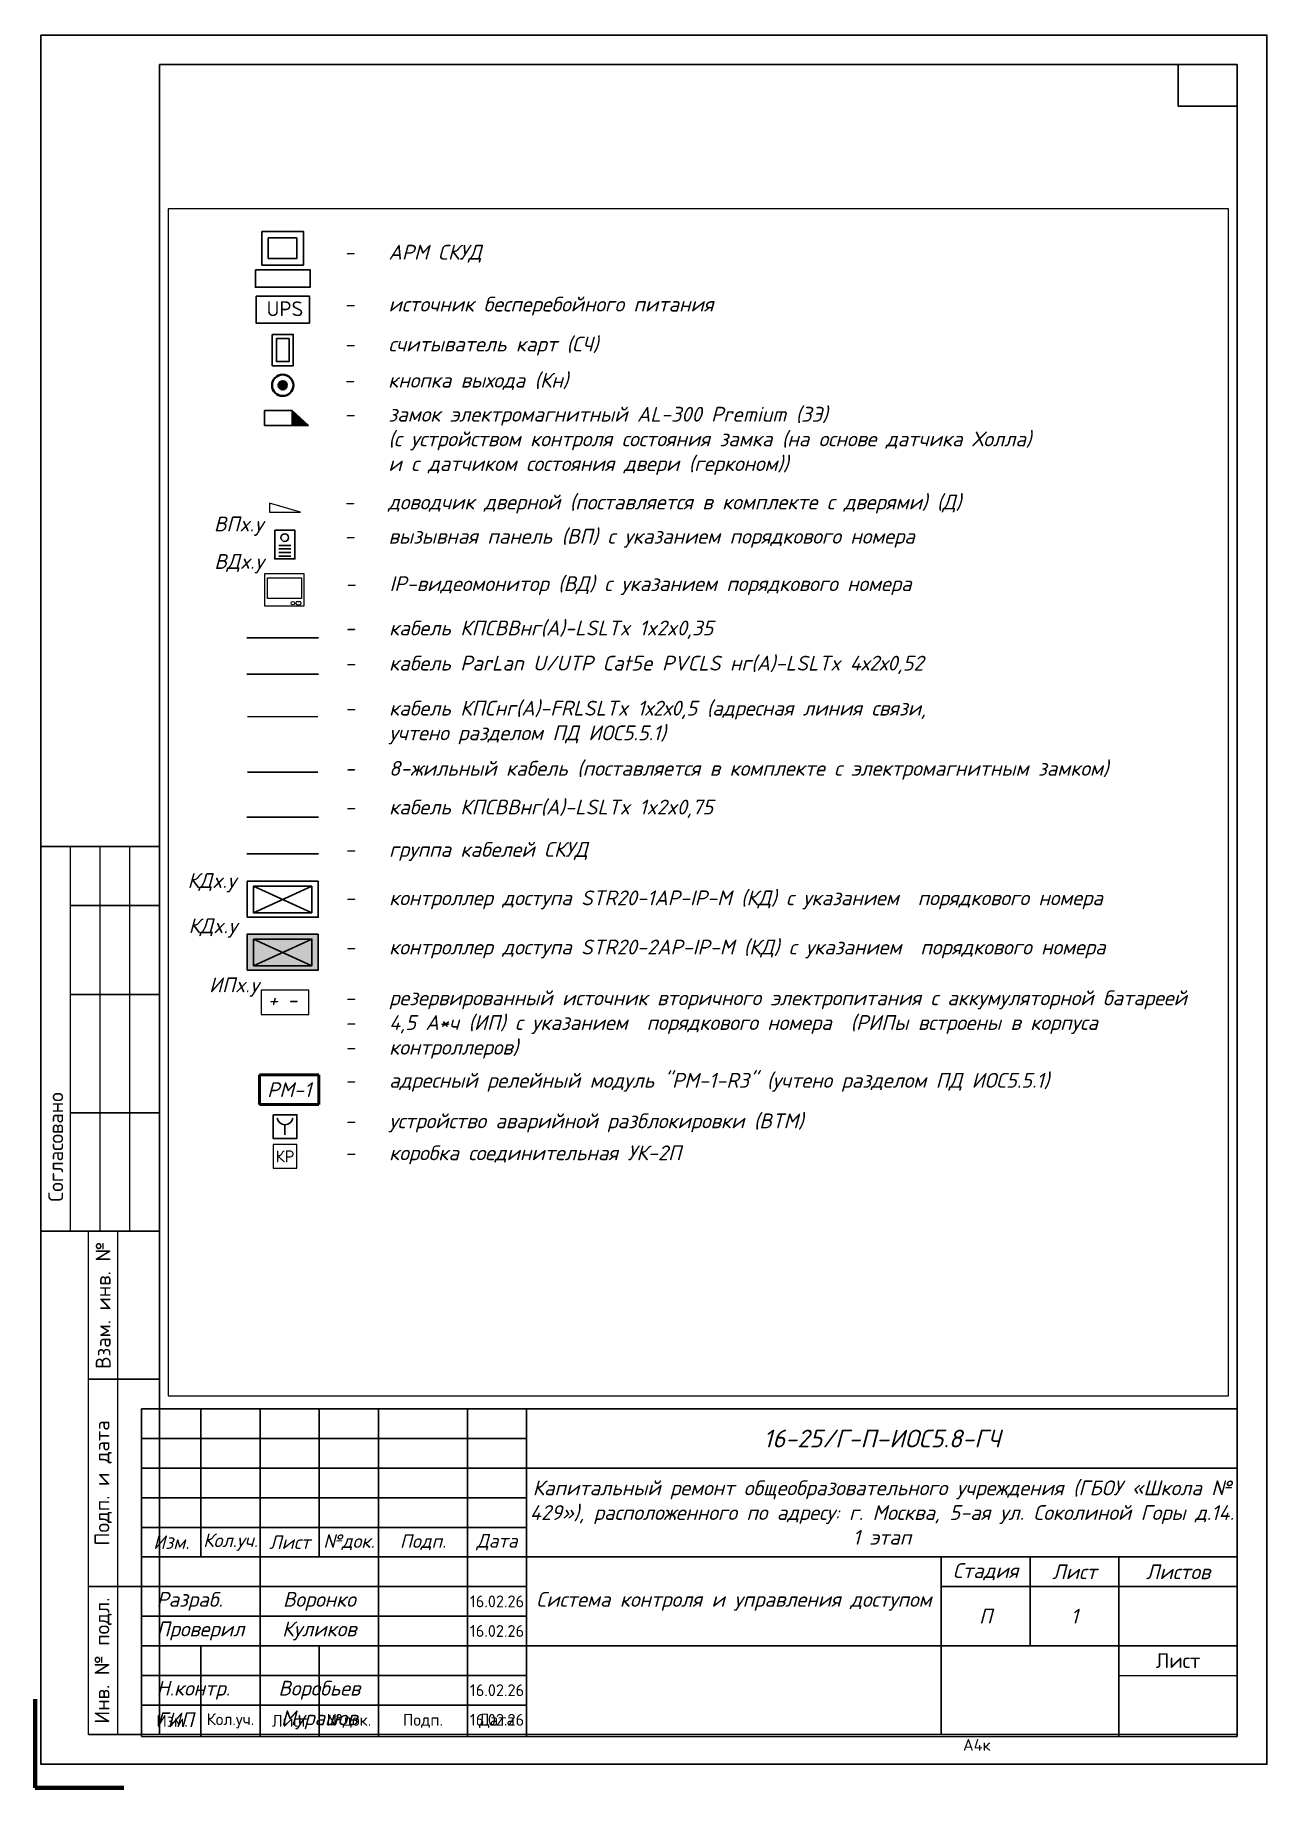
# Paper-space layout '1. УГО' of a CAD drawing. Header units: millimetres. Extents: x -1 to 207, y -4 to 292.
# The model-space entities are those that its viewports show. They can reach past a viewport. Long polylines and large blocks are cut down to what shows.
import ezdxf
from ezdxf.enums import TextEntityAlignment as Align

# ---------------------------------------------------------------- set-up
doc = ezdxf.new("R2010")
doc.units = ezdxf.units.MM
doc.header["$LTSCALE"] = 0.5
doc.set_wipeout_variables(frame=1)
doc.linetypes.add('DASHED2', pattern=[9.525, 6.35, -3.175])
doc.layers.get('0').update_dxf_attribs({"lineweight": 18})
doc.layers.get('Defpoints').update_dxf_attribs({"color": 4, "lineweight": 140})
for name, color, linetype, lineweight in [('00-Штамп', 7, 'Continuous', 0), ('001 Форматка', 7, 'Continuous', 5), ('002_СКУД', 7, 'Continuous', 40), ('_0', 7, 'Continuous', 18), ('RC-Приборы_управления_и_блоки_индикации', 1, 'Continuous', 30), ('АО Блоки управления', 1, 'Continuous', 50), ('АПС извещ', 1, 'Continuous', 30), ('ОХР', 5, 'Continuous', 30), ('СКС UTP', 5, 'Continuous', 30), ('СКУД', 7, 'Continuous', 30), ('СС_СКУД_кабель', 7, 'Continuous', 30), ('СС_СКУД_оборудование', 7, 'Continuous', 25), ('СС_СКУД_текст', 7, 'Continuous', 25), ('Текст', 2, 'Continuous', 0)]:
    doc.layers.add(name, color=color, linetype=linetype, lineweight=lineweight)
doc.layers.add('Датчики охр.', color=5, linetype='Continuous')
doc.styles.add('DEN', font='', dxfattribs={"height": 300})
doc.styles.add('Gost', font='')
doc.styles.add('ISOCPEUR', font='isocpeui.ttf', dxfattribs={"height": 2.5})
doc.styles.get("Standard").update_dxf_attribs({"font": 'txt.shx'})
doc.styles.get('DEN').set_extended_font_data('ISOCPEUR')
doc.styles.get('Gost').set_extended_font_data('ISOCPEUR')

# ---------------------------------------------------------------- blocks, each defined once
blk = doc.blocks.new('*T298')
at = {"color": 0, "linetype": 'ByBlock', "lineweight": -2, "transparency": 16777216}
for p, q in [((0, 0), (0, 85)), ((5, 0), (5, 85)), ((12, 0), (12, 85))]:
    blk.add_line(p, q, dxfattribs=at)
at = {"color": 0, "linetype": 'ByBlock', "lineweight": 30, "transparency": 16777216}
for p, q in [((0, 85), (12, 85)), ((0, 60), (12, 60)), ((0, 25), (12, 25)), ((0, 0), (12, 0))]:
    blk.add_line(p, q, dxfattribs=at)
at = {"color": 0, "transparency": 16777216, "char_height": 2.5, "attachment_point": 5, "rotation": 90, "style": 'Gost'}
for s, insert, width in [('Взам. инв. №', (2.5, 72.5), 25), ('Подп. и дата', (2.5, 42.5), 35), ('Инв. № подл.', (2.5, 12.5), 25)]:
    blk.add_mtext(s, dxfattribs=dict(at, insert=insert, width=width))
blk = doc.blocks.new('*T299')
at = {"color": 0, "linetype": 'ByBlock', "lineweight": -2, "transparency": 16777216}
for p, q in [((0, 0), (0, 65)), ((5, 0), (5, 65)), ((10, 0), (10, 65)), ((15, 0), (15, 65)), ((20, 0), (20, 65))]:
    blk.add_line(p, q, dxfattribs=at)
at = {"color": 0, "linetype": 'ByBlock', "lineweight": 30, "transparency": 16777216}
for p, q in [((0, 65), (20, 65)), ((5, 55), (20, 55)), ((5, 40), (20, 40)), ((5, 20), (20, 20)), ((0, 0), (20, 0))]:
    blk.add_line(p, q, dxfattribs=at)
at = {"color": 0, "transparency": 16777216, "insert": (2.5, 5), "char_height": 2.5, "width": 55, "attachment_point": 4, "rotation": 90, "style": 'Gost'}
blk.add_mtext('Согласовано', dxfattribs=at)
blk = doc.blocks.new('*T300')
at = {"layer": '001 Форматка', "color": 0, "lineweight": 30, "transparency": 16777216}
for p, q in [((0, 0), (185, 0)), ((0, 0), (0, -55)), ((10, 0), (10, -25)), ((20, 0), (20, -55)), ((30, 0), (30, -25)), ((40, 0), (40, -55)), ((55, 0), (55, -55)), ((65, 0), (65, -55)), ((185, 0), (185, -55)), ((0, -5), (65, -5)), ((0, -10), (185, -10)), ((0, -15), (65, -15)), ((0, -20), (65, -20)), ((0, -25), (185, -25)), ((135, -25), (135, -55)), ((150, -25), (150, -40)), ((165, -25), (165, -40)), ((0, -30), (65, -30)), ((135, -30), (185, -30)), ((0, -35), (65, -35)), ((0, -40), (185, -40)), ((0, -45), (65, -45)), ((0, -50), (65, -50)), ((0, -55), (185, -55))]:
    blk.add_line(p, q, dxfattribs=at)
at = {"layer": '001 Форматка', "color": 0, "transparency": 16777216}
for s, insert, char_height, width, attachment_point, style in [('16-25/Г-П–ИОС5.8-ГЧ', (125, -5), 3, 116, 5, 'ISOCPEUR'), ('Капитальный ремонт общеобразовательного учреждения (ГБОУ «Школа № 429»), расположенного по адресу: г. Москва, 5-ая ул. Соколиной Горы д.14. 1 этап', (125, -17.5), 2.5, 120, 5, 'ISOCPEUR'), ('Изм.', (5, -22.5), 2.3, 10, 5, 'ISOCPEUR'), ('Кол.уч.', (15, -22.5), 2.3, 10, 5, 'ISOCPEUR'), ('Лист', (25, -22.5), 2.3, 10, 5, 'ISOCPEUR'), ('№док.', (35, -22.5), 2.3, 10, 5, 'ISOCPEUR'), ('Подп.', (47.5, -22.5), 2.3, 15, 5, 'ISOCPEUR'), ('Дата', (60, -22.5), 2.3, 10, 5, 'ISOCPEUR'), ('Стадия', (142.5, -27.5), 2.5, 15, 5, 'ISOCPEUR'), ('Лист', (157.5, -27.5), 2.5, 15, 5, 'ISOCPEUR'), ('Листов', (175, -27.5), 2.5, 20, 5, 'ISOCPEUR'), ('Разраб.', (2.5, -32.5), 2.5, 15, 4, 'ISOCPEUR'), ('Воронко', (30, -32.5), 2.5, 20, 5, 'ISOCPEUR'), ('16.02.26', (60, -32.5), 2, 10, 5, 'Gost'), ('Система контроля и управления доступом', (100, -32.5), 2.5, 70, 5, 'ISOCPEUR'), ('П', (142.5, -35), 2.5, 15, 5, 'ISOCPEUR'), ('Проверил', (2.5, -37.5), 2.5, 15, 4, 'ISOCPEUR'), ('Куликов', (30, -37.5), 2.5, 20, 5, 'ISOCPEUR'), ('16.02.26', (60, -37.5), 2, 10, 5, 'Gost'), ('Н.контр.', (2.5, -47.5), 2.5, 15, 4, 'ISOCPEUR'), ('Воробьев', (30, -47.5), 2.5, 20, 5, 'ISOCPEUR'), ('16.02.26', (60, -47.5), 2, 10, 5, 'Gost'), ('ГИП', (2.5, -52.5), 2.5, 15, 4, 'ISOCPEUR'), ('Мурашов', (30, -52.5), 2.5, 20, 5, 'ISOCPEUR'), ('16.02.26', (60, -52.5), 2, 10, 5, 'Gost')]:
    blk.add_mtext(s, dxfattribs=dict(at, insert=insert, char_height=char_height, width=width, attachment_point=attachment_point, style=style))
blk = doc.blocks.new('*T301')
at = {"layer": '00-Штамп', "color": 0, "linetype": 'ByBlock', "lineweight": -2, "transparency": 16777216}
for p, q in [((0, 0), (185, 0)), ((0, -5), (65, -5)), ((165, -5), (185, -5)), ((0, -10), (65, -10)), ((0, -15.33), (185, -15.33))]:
    blk.add_line(p, q, dxfattribs=at)
at = {"layer": '00-Штамп', "color": 0, "linetype": 'ByBlock', "lineweight": 30, "transparency": 16777216}
for p, q in [((0, 0), (0, -15.33)), ((10, 0), (10, -15.33)), ((20, 0), (20, -15.33)), ((30, 0), (30, -15.33)), ((40, 0), (40, -15.33)), ((55, 0), (55, -15.33)), ((65, 0), (65, -15.33)), ((165, 0), (165, -15.33)), ((185, 0), (185, -15.33))]:
    blk.add_line(p, q, dxfattribs=at)
at = {"layer": '00-Штамп', "color": 0, "transparency": 16777216, "style": 'Gost'}
for s, insert, char_height, width, attachment_point in [('Лист', (175, -2.5), 2.5, 20, 5), ('Изм.', (2.5, -12.67), 2, 5, 4), ('Кол.уч.', (15, -12.67), 2, 10, 5), ('Лист', (25, -12.67), 2, 10, 5), ('№док.', (35, -12.67), 2, 10, 5), ('Подп.', (47.5, -12.67), 2, 15, 5), ('Дата', (60, -12.67), 2, 10, 5)]:
    blk.add_mtext(s, dxfattribs=dict(at, insert=insert, char_height=char_height, width=width, attachment_point=attachment_point))
blk = doc.blocks.new('*U297')
at = {"lineweight": 30, "transparency": 33554687}
for points in [[(1, 296), (208, 296), (208, 4), (1, 4)], [(21, 291), (203, 291), (203, 9), (21, 9)], [(193, 291), (203, 291), (203, 284), (193, 284)]]:
    blk.add_lwpolyline(points, close=True, dxfattribs=at)
at = {"layer": 'Defpoints', "transparency": 33554687}
for points in [[(0, 0), (0, 15)], [(0, 0), (15, 0)]]:
    blk.add_lwpolyline(points, dxfattribs=at)
for name, p in [('*T299', (1, 94)), ('*T298', (9, 9)), ('*T300', (18, 64)), ('*T301', (18, 24))]:
    blk.add_blockref(name, p)
at = {"transparency": 33554687, "style": 'Gost'}
blk.add_attdef('NПОДРАЗДЕЛ', text='', height=2.5, dxfattribs=at).set_placement((224, 60.41), align=Align.TOP_LEFT)
at = {"transparency": 33554687, "style": 'ISOCPEUR'}
blk.add_attdef('NЛИСТА', text='', height=2.5, dxfattribs=at).set_placement((175.5, 29), align=Align.MIDDLE)
at = {"lineweight": 9, "transparency": 33554687, "flags": 33}
blk.add_attdef('НАИЛИСТА', text='', height=2.5, dxfattribs=at).set_placement((118, 16.5), align=Align.MIDDLE_CENTER)
at = {"transparency": 33554687, "style": 'Gost'}
blk.add_attdef('ФОРМАТ', text='', height=2, dxfattribs=at).set_placement((156.68, 7.28), align=Align.MIDDLE_LEFT)
blk = doc.blocks.new('Кнопка выхода')
at = {"layer": '002_СКУД'}
h = blk.add_hatch(color=256, dxfattribs=at)
h.dxf.hatch_style = 1
h.paths.add_polyline_path([(-100, 0, 1), (100, 0, 1)])
for radius in [250, 100]:
    blk.add_circle((0, 0), radius, dxfattribs=at)
blk = doc.blocks.new('*U274')
blk.add_wipeout([(-510, -125), (-234, 125), (234, 125), (234, -125)]).dxf.layer = 'СКУД'
at = {"layer": 'СКУД'}
h = blk.add_hatch(color=256, dxfattribs=at)
h.dxf.hatch_style = 1
h.set_gradient(color2=(0, 0, 0), tint=1)
h.paths.add_polyline_path([(-510, -125), (-234, -125), (-234, 125)])
for p, q in [((234, 125), (-234, 125)), ((234, -125), (234, 125)), ((-510, -125), (234, -125))]:
    blk.add_line(p, q, dxfattribs=at)
for points in [[(-510, -125), (-234, 125)], [(-234, 125), (-234, -125)], [(234, -125), (234, 125)]]:
    blk.add_lwpolyline(points, dxfattribs=at)
blk = doc.blocks.new('A$C49419f92')
at = {"color": 0, "linetype": 'Continuous', "lineweight": -2}
blk.add_wipeout([(0, 600), (400, 600), (400, 0), (0, 0)], dxfattribs=at).dxf.layer = '002_СКУД'
at = {"layer": '002_СКУД', "color": 0, "linetype": 'Continuous', "lineweight": -2}
for points in [[(0, 600), (400, 600), (400, 0), (0, 0)], [(80, 520), (320, 520), (320, 80), (80, 80)]]:
    blk.add_lwpolyline(points, close=True, dxfattribs=at)
blk = doc.blocks.new('A$Cff5e0414')
at = {"color": 0, "linetype": 'Continuous', "lineweight": -2}
blk.add_wipeout([(0, 400), (400, 400), (400, 0), (0, 0)], dxfattribs=at).dxf.layer = '002_СКУД'
at = {"layer": '002_СКУД', "color": 0, "linetype": 'Continuous', "lineweight": -2}
blk.add_lwpolyline([(0, 400), (400, 400), (400, 0), (0, 0)], close=True, dxfattribs=at)
blk.add_lwpolyline([(200, 60), (200, 230)], dxfattribs=at)
blk.add_arc((200, 367), 137, 191.269, 348.731, dxfattribs=at)
blk = doc.blocks.new('A$C02b998a6')
at = {"color": 0, "linetype": 'Continuous', "lineweight": 15}
blk.add_wipeout([(0, 400), (400, 400), (400, 0), (0, 0)], dxfattribs=at).dxf.layer = '002_СКУД'
at = {"layer": '002_СКУД', "color": 0, "linetype": 'Continuous', "lineweight": 15}
blk.add_lwpolyline([(0, 0), (400, 0), (400, 400), (0, 400)], close=True, dxfattribs=at)
at = {"layer": '002_СКУД', "color": 0, "linetype": 'Continuous', "lineweight": 15, "style": 'DEN'}
blk.add_text('КР', height=200, dxfattribs=at).set_placement((200, 200), align=Align.MIDDLE_CENTER)
blk = doc.blocks.new('*U273')
at = {"color": 3, "lineweight": 30}
for p, q in [((-102, -14), (101, -14)), ((-102, -74), (101, -74)), ((-102, -136), (101, -136)), ((-102, -194), (101, -194))]:
    blk.add_line(p, q, dxfattribs=at)
blk.add_lwpolyline([(-171, 241), (171, 241), (171, -241), (-171, -241)], close=True, dxfattribs=at)
blk.add_circle((-3, 117), 64.3, dxfattribs=at)
blk = doc.blocks.new('A$C250d0772')
at = {"color": 3}
for p, q in [((0, 549), (659, 549)), ((0, 0), (0, 549)), ((659, 549), (659, 0)), ((659, 0), (0, 0))]:
    blk.add_line(p, q, dxfattribs=at)
at = {"color": 3, "lineweight": 15}
for p, q in [((549, 78), (586, 78)), ((549, 23), (586, 23))]:
    blk.add_line(p, q, dxfattribs=at)
blk.add_lwpolyline([(42, 480), (617, 480), (617, 127), (42, 127)], close=True, dxfattribs=at)
blk.add_circle((472, 51), 29.3, dxfattribs=at)
for centre, start, end in [((549, 51), 90, 270), ((586, 51), 270, 90)]:
    blk.add_arc(centre, 27.5, start, end, dxfattribs=at)
blk = doc.blocks.new('РМ-1')
blk.add_wipeout([(-500, 250), (500, 250), (500, -250), (-500, -250)]).dxf.layer = 'АО Блоки управления'
at = {"layer": 'АО Блоки управления'}
for p, q in [((-500, -250), (-500, 250)), ((-500, 250), (500, 250)), ((500, 250), (500, -250)), ((500, -250), (-500, -250))]:
    blk.add_line(p, q, dxfattribs=at)
at = {"layer": 'АО Блоки управления', "color": 7, "ltscale": 100, "style": 'ISOCPEUR'}
blk.add_text('РМ-1', height=250, dxfattribs=at).set_placement((0, 0), align=Align.MIDDLE)
blk = doc.blocks.new('контр')
at = {"layer": 'АПС извещ', "color": 5, "lineweight": 30, "ltscale": 100}
blk.add_lwpolyline([(316, 162), (-314, 162), (-314, -158), (316, -158)], close=True, dxfattribs=at)
at = {"layer": 'Датчики охр.', "color": 5, "lineweight": 30}
for p, q in [((-259, 118), (259, -118)), ((259, 118), (-259, -118))]:
    blk.add_line(p, q, dxfattribs=at)
blk.add_lwpolyline([(-259, 118), (259, 118), (259, -118), (-259, -118)], close=True, dxfattribs=at)
blk = doc.blocks.new('A$C40bc01a5')
at = {"layer": '_0', "true_color": 0xffffff, "transparency": 33554610}
h = blk.add_hatch(color=7, dxfattribs=at)
h.dxf.hatch_style = 1
h.paths.add_polyline_path([(602, 309), (-598, 309), (-598, -300), (602, -300)])
at = {"layer": 'АПС извещ', "color": 82, "lineweight": 30, "ltscale": 100}
blk.add_lwpolyline([(602, 309), (-598, 309), (-598, -300), (602, -300)], close=True, dxfattribs=at)
at = {"layer": 'Датчики охр.', "color": 82, "lineweight": 30}
for p, q in [((-494, 225), (494, -225)), ((494, 225), (-494, -225))]:
    blk.add_line(p, q, dxfattribs=at)
blk.add_lwpolyline([(-494, 225), (494, 225), (494, -225), (-494, -225)], close=True, dxfattribs=at)
blk = doc.blocks.new('АРМ СВН')
at = {"layer": 'ОХР', "color": 0, "lineweight": 30}
for points in [[(95408, 95807), (96806, 95807), (96806, 94673), (95408, 94673)], [(95618, 95588), (96582, 95588), (96582, 94891), (95618, 94891)], [(95188, 94515), (97030, 94515), (97030, 93920), (95188, 93920)]]:
    blk.add_lwpolyline(points, close=True, dxfattribs=at)

msp = doc.modelspace()

# ---------------------------------------------------------------- linework, layer by layer
at = {"layer": 'СКС UTP', "color": 1, "lineweight": 30}
msp.add_lwpolyline([(-107771.3, -313865.1), (-106871.3, -313865.1), (-106871.3, -314321.6), (-107771.3, -314321.6)], close=True, dxfattribs=at)
at = {"layer": 'СС_СКУД_кабель', "color": 30, "lineweight": 30, "ltscale": 70}
msp.add_line((-107924.8, -319637.4), (-106717.9, -319637.4), dxfattribs=at)
at = {"layer": 'СС_СКУД_кабель', "color": 6, "lineweight": 30, "ltscale": 70}
msp.add_line((-107924.8, -320249.8), (-106717.9, -320249.8), dxfattribs=at)
at = {"layer": 'СС_СКУД_кабель', "color": 5, "lineweight": 30, "ltscale": 70}
msp.add_line((-107924.8, -322661.4), (-106717.9, -322661.4), dxfattribs=at)
at = {"layer": 'СС_СКУД_кабель', "color": 84, "lineweight": 30, "ltscale": 70}
msp.add_line((-107924.8, -323282.2), (-106717.9, -323282.2), dxfattribs=at)
at = {"layer": 'СС_СКУД_кабель', "color": 2, "lineweight": 0}
msp.add_lwpolyline([(-107914.6, -320964), (-106729.2, -320964)], dxfattribs=at)
at = {"layer": 'СС_СКУД_кабель', "color": 1, "linetype": 'DASHED2', "lineweight": 30}
msp.add_lwpolyline([(-107914.6, -321902.8), (-106729.2, -321902.8)], dxfattribs=at)
at = {"layer": 'СС_СКУД_оборудование', "color": 7, "lineweight": 25}
msp.add_lwpolyline([(-107543.8, -317511), (-107023.6, -317511), (-107543.8, -317360.8)], close=True, dxfattribs=at)
at = {"layer": 'СС_СКУД_оборудование', "color": 1, "ltscale": 100}
msp.add_lwpolyline([(-106879.9, -325584.8), (-107686.4, -325584.8), (-107686.4, -325993.8), (-106879.9, -325993.8)], close=True, dxfattribs=at)

# ---------------------------------------------------------------- block references
at = {"layer": 'RC-Приборы_управления_и_блоки_индикации', "color": 0, "xscale": 0.5, "yscale": 0.5, "zscale": 0.5}
msp.add_blockref('АРМ СВН', (-155375.9, -360676.4), dxfattribs=at)
at = {"layer": 'СС_СКУД_кабель', "color": 6}
msp.add_blockref('A$C40bc01a5', (-107323.2, -324946.6), dxfattribs=at)
at = {"layer": 'СС_СКУД_оборудование', "color": 7, "lineweight": 30, "xscale": 0.8823856477333037, "yscale": 0.8823856477333037, "zscale": 0.8823856477333037}
msp.add_blockref('A$C49419f92', (-107497.8, -315041.7), dxfattribs=at)
at = {"layer": 'СС_СКУД_оборудование', "xscale": 0.7199980014713809, "yscale": 0.7199980014713809, "zscale": 0.7199980014713809, "rotation": 359.8650022067929}
msp.add_blockref('Кнопка выхода', (-107321.3, -315370.9), dxfattribs=at)
at = {"layer": 'СС_СКУД_оборудование', "xscale": -1}
msp.add_blockref('*U274', (-107395.5, -315924.2), dxfattribs=at)
at = {"layer": 'СС_СКУД_оборудование', "color": 174, "lineweight": 20}
msp.add_blockref('*U273', (-107285.2, -318060.7), dxfattribs=at)
at = {"layer": 'СС_СКУД_оборудование', "lineweight": 30}
msp.add_blockref('A$C250d0772', (-107622, -319100.4), dxfattribs=at)
at = {"layer": 'СС_СКУД_оборудование', "color": 1, "lineweight": 30, "xscale": 1.901923592522341, "yscale": 1.901923592522341, "zscale": 1.901923592522341}
msp.add_blockref('контр', (-107323.2, -324053.7), dxfattribs=at)
at = {"layer": 'СС_СКУД_оборудование'}
msp.add_blockref('РМ-1', (-107211.5, -327266.4), dxfattribs=at)
at = {"layer": 'СС_СКУД_оборудование', "color": 7, "lineweight": 30}
msp.add_blockref('A$Cff5e0414', (-107483.2, -328087.8), dxfattribs=at)

# ---------------------------------------------------------------- texts
at = {"layer": 'СС_СКУД_оборудование', "color": 7, "style": 'ISOCPEUR'}
msp.add_text('+ -', height=250, dxfattribs=at).set_placement((-107575.1, -325876.4))
at = {"layer": 'СС_СКУД_оборудование', "char_height": 250, "width": 17132.656, "attachment_point": 1, "style": 'ISOCPEUR'}
for s, insert in [('\\pxql;ВПx.y', (-108482.4, -317587.7)), ('\\pxql;ВДx.y', (-108476.7, -318220.9)), ('\\pxql;КДx.y', (-108928.4, -323609.1)), ('\\pxql;КДx.y', (-108911.3, -324373.2)), ('\\pxql;ИПx.y', (-108564.8, -325370.9))]:
    msp.add_mtext(s, dxfattribs=dict(at, insert=insert))
at = {"layer": 'СС_СКУД_текст', "char_height": 250, "attachment_point": 1, "style": 'ISOCPEUR'}
for s, insert, width in [('\\pxi-3,l4,sm1,t4;-^IАРМ СКУД', (-106535.7, -312998.8), 17132.656), ('\\pxi-3,l4,sm1,t4;-^Iисточник бесперебойного питания', (-106535.7, -313875.7), 17132.656), ('\\pxi-3,l4,sm1,t4;-^Iсчитыватель карт (СЧ)', (-106535.7, -314550.2), 17132.656), ('\\pxi-3,l4,sm1,t4;-^Iкнопка выхода (Кн)', (-106542.2, -315160.1), 17132.656), ('\\pxi-3,l4,sm1,t4;-^Iзамок электромагнитный AL-300 Premium (ЗЭ)\\P\\pi4,l0,tz;(с устройством контроля состояния замка (на основе датчика Холла)\\Pи с датчиком состояния двери (герконом))', (-106537.2, -315734.8), 17132.656), ('\\pxi-3,l4,sm1,t4;-^Iдоводчик дверной (поставляется в комплекте с дверями) (Д)', (-106543.2, -317217.1), 17132.656), ('\\pxi-3,l4,sm1,t4;-^Iвызывная панель (ВП) с указанием порядкового номера', (-106535.3, -317795.3), 17132.656), ('\\pxi-3,l4,sm1,t4;-^IIP-видеомонитор (ВД) с указанием порядкового номера ', (-106517.4, -318596.3), 17132.656), ('\\pxi-3,l4,sm1,t4;-^Iкабель КПСВВнг(A)-LSLTx 1x2x0,35', (-106525.8, -319344.6), 17132.656), ('\\pxi-3,l4,sm1,t4;-^Iкабель ParLan U/UTP Cat5e PVCLS нг(А)-LSLTx 4х2х0,52', (-106525.8, -319938.1), 17132.656), ('\\pxi-3,l4,sm1,t4;-^Iкабель {\\C0;КПСнг(A)-FRLSLTx 1х2х0,5 (адресная линия связи,\\P\\pi0;учтено разделом ПД ИОС5.5.1)}', (-106525.8, -320698.4), 19160.329), ('\\pxi-3,l4,sm1,t4;-^I8-жильный кабель (поставляется в комплекте с электромагнитным замком)', (-106525.8, -321714.2), 19160.329), ('\\pxi-3,l4,sm1,t4;-^Iкабель КПСВВнг(A)-LSLTx 1x2x0,75', (-106525.8, -322368.5), 17132.656), ('\\pxi-3,l4,sm1,t4;-^Iгруппа кабелей СКУД', (-106525.8, -323083.9), 17132.656), ('\\pxsm1;\\P\\pi-3,l4,t4;-^Iконтроллер доступа STR20-1AP-IP-M (КД) с указанием  порядкового номера', (-106525.2, -323484.8), 17132.656), ('\\pxsm1;\\P\\pi-3,l4,t4;-^Iконтроллер доступа STR20-2AP-IP-M (КД) с указанием  порядкового номера', (-106525.2, -324315.7), 17132.656), ('\\pxi-3,l4,sm1,t4;-^Iрезервированный источник вторичного электропитания с аккумуляторной батареей\\P-^I4,5 А*ч (ИП) с указанием  порядкового номера  (РИПы встроены в корпуса \\P-^Iконтроллеров)', (-106525.2, -325590.4), 17132.656), ('\\pxi-3,l4,sm1,t4;{\\C0;-^Iадресный релейный модуль "РМ-1-R3" (учтено разделом ПД ИОС5.5.1)}', (-106525.2, -326983.2), 17132.656), ('\\pxi-3,l4,sm1,t4;-^Iустройство аварийной разблокировки (BTM)', (-106525.2, -327667.7), 17132.656), ('\\pxi-3,l4,sm1,t4;-^Iкоробка соединительная УК-2П', (-106525.2, -328207.3), 17132.656)]:
    msp.add_mtext(s, dxfattribs=dict(at, insert=insert, width=width))
at = {"layer": 'Текст', "color": 7, "linetype": 'Continuous', "lineweight": 30, "ltscale": 100, "insert": (-107593.5, -314079), "char_height": 250, "width": 733.726, "attachment_point": 4, "style": 'ISOCPEUR'}
msp.add_mtext('{\\fISOCPEUR|b0|i0|c204|p34;UPS}', dxfattribs=at)

# ---------------------------------------------------------------- next in the draw order: block references
at = {"layer": 'СС_СКУД_оборудование', "color": 7, "lineweight": 30}
msp.add_blockref('A$C02b998a6', (-107483.2, -328591.9), dxfattribs=at)

psp = doc.layouts.new('1. УГО')

# ---------------------------------------------------------------- block references
at = {"transparency": 33554687}
ref = psp.add_blockref('*U297', (-0.92, -3.98), dxfattribs=at)
ref.add_attrib('ФОРМАТ', 'А4к', dxfattribs={"transparency": 33554687, "height": 2, "style": 'Gost'}).set_placement((155.77, 3.29), align=Align.MIDDLE_LEFT)
ref.add_attrib('NЛИСТА', '1', dxfattribs={"transparency": 33554687, "height": 2.5, "style": 'ISOCPEUR'}).set_placement((174.58, 25.02), align=Align.MIDDLE)

# ---------------------------------------------------------------- viewports
at = {"layer": 'Defpoints'}
psp.add_viewport(center=(111.08, 162.44), size=(179.08, 200.408), view_center_point=(-100303.66, -322414.44), view_height=20040.758, dxfattribs=at)

doc.saveas('drawing.dxf')
